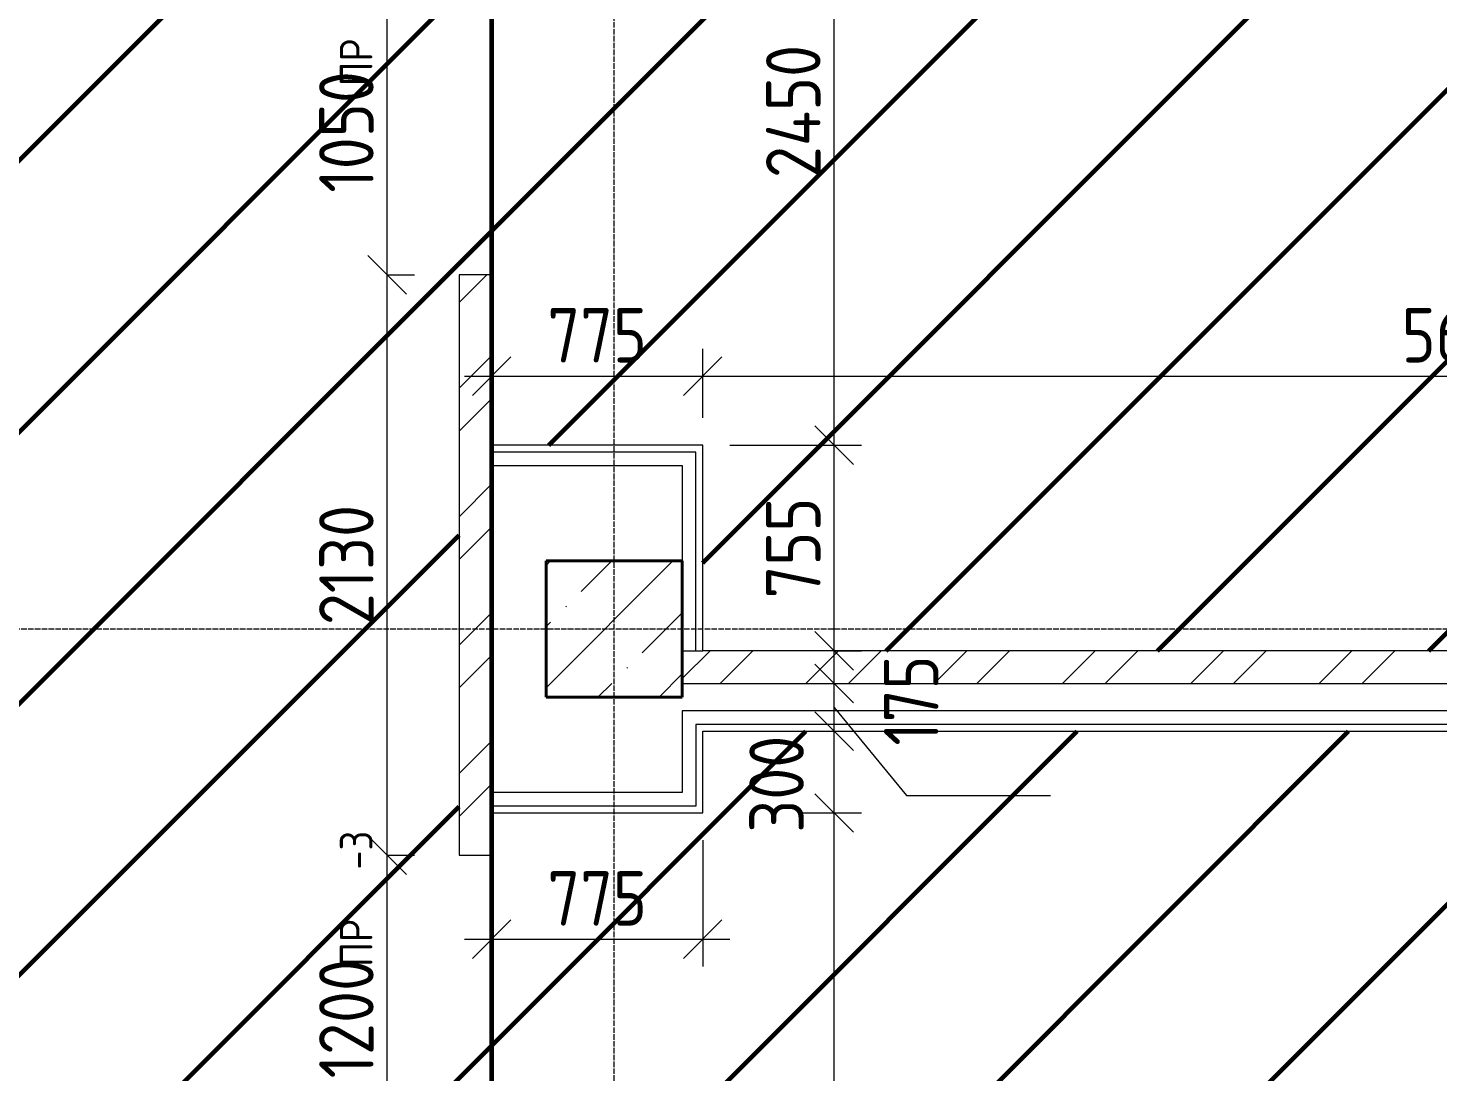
# Model space of a CAD drawing. Header units: millimetres. Extents: x -56773 to 323062, y -262288 to 76460.
# Drawn here: x -11352 to -6175, y 13180 to 17011 of the extents above; entities that cross this region are included whole.
import ezdxf

# ---------------------------------------------------------------- set-up
doc = ezdxf.new("R2010")
doc.units = ezdxf.units.MM
doc.linetypes.add('ADSK_Линия сетки', pattern=[25, 20, -2.5, 0, -2.5])
for name, color, linetype, lineweight in [('1.1) Шлифовка потолка', 5, 'Continuous', 60), ('Марки', 7, 'Continuous', 20), ('Несущие колонны', 7, 'Continuous', 18), ('Оси', 7, 'Continuous', 9), ('Размеры', 7, 'Continuous', 9), ('Стены внутренние', 7, 'Continuous', 18), ('Стены штриховка', 7, 'Continuous', 9)]:
    doc.layers.add(name, color=color, linetype=linetype, lineweight=lineweight)
doc.styles.add('GOST Common_3', font='', dxfattribs={"width": 0.9, "height": 200})
doc.styles.add('GOST Common_9', font='', dxfattribs={"width": 0.9, "height": 120})
doc.styles.get('GOST Common_3').set_extended_font_data('GOST Common')
doc.styles.get('GOST Common_9').set_extended_font_data('GOST Common')
doc.dimstyles.new('ADSK_Основной_2_0', dxfattribs={"dimscale": 304.8, "dimtxt": 201.142999, "dimasz": 0.463911, "dimexe": 0.328084, "dimexo": 0.328084, "dimgap": 0.164042, "dimtad": 1, "dimdec": 3, "dimrnd": 0.001, "dimdsep": 46, "dimtxsty": 'GOST Common_3', "dimblk1": 'OBLIQUE', "dimblk2": 'OBLIQUE', "dimsah": 1, "dimcen": 0.09, "dimdle": 0.328084, "dimazin": 2, "dimtfac": 1, "dimtdec": 4, "dimtix": 1, "dimtmove": 0, "dimatfit": 3, "dimfxl": 1, "dimtvp": 1, "dimtolj": 1, "dimtzin": 0, "dimlwd": 20, "dimlwe": 20, "dimarcsym": 2})
doc.dimstyles.new('ADSK_Основной_2_0_1', dxfattribs={"dimscale": 304.8, "dimtxt": 201.142999, "dimasz": 0.463911, "dimexe": 0.328084, "dimexo": 0.328084, "dimgap": 0.164042, "dimtad": 1, "dimdec": 3, "dimrnd": 0.001, "dimdsep": 46, "dimtxsty": 'GOST Common_3', "dimblk1": 'OBLIQUE', "dimblk2": 'OBLIQUE', "dimsah": 1, "dimcen": 0.09, "dimdle": 0.328084, "dimazin": 2, "dimtfac": 1, "dimtdec": 4, "dimtix": 1, "dimtmove": 1, "dimatfit": 3, "dimfxl": 1, "dimtvp": 1, "dimtolj": 1, "dimtzin": 0, "dimlwd": 20, "dimlwe": 20, "dimarcsym": 2})
pattern_1 = [(45, (0, 0), (-235.7317, 235.7317), []), (45, (157.15, 0), (-235.7317, 235.7317), [])]

# ---------------------------------------------------------------- blocks, each defined once
blk = doc.blocks.new('ADSK_КолоннаЖБ_Прямоугольная - 500x500 мм-V3-Кладочный план подвала')
at = {"layer": 'Несущие колонны', "lineweight": 9}
h = blk.add_hatch(dxfattribs=at)
h.set_pattern_fill('FP_9', color=256, style=0, pattern_type=2)
h.set_pattern_definition([(315, (-14804.97, -9200), (224.5064, 224.5064), []), (315, (-14804.97, -9424.5), (224.5064, 224.5064), [396.875, -79.375, 3.353, -76.022])])
h.paths.add_polyline_path([(-250, -250), (250, -250), (250, 250), (-250, 250)])
at = {"layer": 'Несущие колонны', "lineweight": 40}
for p, q in [((-250, -250), (-250, 250)), ((-250, 250), (250, 250)), ((250, 250), (-250, 250)), ((-250, 250), (-250, -250)), ((250, 250), (250, -250)), ((250, -250), (250, 250)), ((250, -250), (-250, -250)), ((-250, -250), (250, -250))]:
    blk.add_line(p, q, dxfattribs=at)
blk = doc.blocks.new('_Oblique')
at = {"color": 0, "linetype": 'ByBlock', "lineweight": -2}
blk.add_line((-0.5, -0.5), (0.5, 0.5), dxfattribs=at)
blk = doc.blocks.new('DIMBLOCK203-Кладочный план подвала')
at = {"layer": 'Defpoints', "color": 0, "transparency": 16777216}
for p in [(-8875, 15480), (-8392.4, 15480), (-8492.4, 14725)]:
    blk.add_point(p, dxfattribs=at)
at = {"layer": 'Размеры', "color": 0, "lineweight": 20, "transparency": 16777216}
for p, q in [((-8392.4, 14625), (-8392.4, 15580)), ((-8775, 15480), (-8292.4, 15480)), ((-8392.4, 14725), (-8292.4, 14725))]:
    blk.add_line(p, q, dxfattribs=at)
at = {"layer": 'Размеры', "color": 0, "lineweight": 20, "transparency": 16777216, "xscale": 141.4, "yscale": 141.4, "zscale": 141.4}
for p, rotation in [((-8392.4, 15480), 90), ((-8392.4, 14725), 270)]:
    blk.add_blockref('_Oblique', p, dxfattribs=dict(at, rotation=rotation))
at = {"layer": 'Размеры', "color": 0, "lineweight": 9, "transparency": 16777216, "insert": (-8542.4, 15102.5), "char_height": 200, "width": 454.106, "attachment_point": 5, "rotation": 90, "style": 'GOST Common_3'}
blk.add_mtext('\\A1;755', dxfattribs=at)
blk = doc.blocks.new('DIMBLOCK204-Кладочный план подвала')
at = {"layer": 'Defpoints', "color": 0, "transparency": 16777216}
for p in [(-8875, 17930), (-8392.4, 17930), (-8875, 15480)]:
    blk.add_point(p, dxfattribs=at)
at = {"layer": 'Размеры', "color": 0, "lineweight": 20, "transparency": 16777216}
for p, q in [((-8392.4, 15380), (-8392.4, 18030)), ((-8775, 17930), (-8292.4, 17930)), ((-8775, 15480), (-8292.4, 15480))]:
    blk.add_line(p, q, dxfattribs=at)
at = {"layer": 'Размеры', "color": 0, "lineweight": 20, "transparency": 16777216, "xscale": 141.4, "yscale": 141.4, "zscale": 141.4}
for p, rotation in [((-8392.4, 17930), 90), ((-8392.4, 15480), 270)]:
    blk.add_blockref('_Oblique', p, dxfattribs=dict(at, rotation=rotation))
at = {"layer": 'Размеры', "color": 0, "lineweight": 9, "transparency": 16777216, "insert": (-8542.4, 16705), "char_height": 200, "width": 625.93, "attachment_point": 5, "rotation": 90, "style": 'GOST Common_3'}
blk.add_mtext('\\A1;2450', dxfattribs=at)
blk = doc.blocks.new('DIMBLOCK206-Кладочный план подвала')
at = {"layer": 'Defpoints', "color": 0, "transparency": 16777216}
for p in [(-9650, 15833.5), (-8875, 15733.5), (-8875, 15480)]:
    blk.add_point(p, dxfattribs=at)
at = {"layer": 'Размеры', "color": 0, "lineweight": 20, "transparency": 16777216}
for p, q in [((-8875, 15580), (-8875, 15833.5)), ((-9750, 15733.5), (-8775, 15733.5)), ((-9650, 15733.5), (-9650, 15633.5))]:
    blk.add_line(p, q, dxfattribs=at)
at = {"layer": 'Размеры', "color": 0, "lineweight": 20, "transparency": 16777216, "xscale": 141.4, "yscale": 141.4, "zscale": 141.4, "rotation": 180}
blk.add_blockref('_Oblique', (-9650, 15733.5), dxfattribs=at)
at = {"layer": 'Размеры', "color": 0, "lineweight": 20, "transparency": 16777216, "xscale": 141.4, "yscale": 141.4, "zscale": 141.4}
blk.add_blockref('_Oblique', (-8875, 15733.5), dxfattribs=at)
at = {"layer": 'Размеры', "color": 0, "lineweight": 9, "transparency": 16777216, "insert": (-9262.5, 15883.5), "char_height": 200, "width": 454.106, "attachment_point": 5, "style": 'GOST Common_3'}
blk.add_mtext('\\A1;775', dxfattribs=at)
blk = doc.blocks.new('DIMBLOCK207-Кладочный план подвала')
at = {"layer": 'Defpoints', "color": 0, "transparency": 16777216}
for p in [(-3250, 15833.5), (-3250, 15733.5), (-8875, 15480)]:
    blk.add_point(p, dxfattribs=at)
at = {"layer": 'Размеры', "color": 0, "lineweight": 20, "transparency": 16777216}
for p, q in [((-8875, 15580), (-8875, 15833.5)), ((-8975, 15733.5), (-3150, 15733.5)), ((-3250, 15733.5), (-3250, 15633.5))]:
    blk.add_line(p, q, dxfattribs=at)
at = {"layer": 'Размеры', "color": 0, "lineweight": 20, "transparency": 16777216, "xscale": 141.4, "yscale": 141.4, "zscale": 141.4, "rotation": 180}
blk.add_blockref('_Oblique', (-8875, 15733.5), dxfattribs=at)
at = {"layer": 'Размеры', "color": 0, "lineweight": 20, "transparency": 16777216, "xscale": 141.4, "yscale": 141.4, "zscale": 141.4}
blk.add_blockref('_Oblique', (-3250, 15733.5), dxfattribs=at)
at = {"layer": 'Размеры', "color": 0, "lineweight": 9, "transparency": 16777216, "insert": (-6062.5, 15883.5), "char_height": 200, "width": 605.475, "attachment_point": 5, "style": 'GOST Common_3'}
blk.add_mtext('\\A1;5625', dxfattribs=at)
blk = doc.blocks.new('DIMBLOCK214-Кладочный план подвала')
at = {"layer": 'Defpoints', "color": 0, "transparency": 16777216}
for p in [(-10133.7, 13975), (-10033.7, 13975), (-10133.7, 12775)]:
    blk.add_point(p, dxfattribs=at)
at = {"layer": 'Размеры', "color": 0, "lineweight": 20, "transparency": 16777216}
for p, q in [((-10033.7, 12675), (-10033.7, 14075)), ((-10033.7, 13975), (-9933.7, 13975)), ((-10033.7, 12775), (-9933.7, 12775))]:
    blk.add_line(p, q, dxfattribs=at)
at = {"layer": 'Размеры', "color": 0, "lineweight": 20, "transparency": 16777216, "xscale": 141.4, "yscale": 141.4, "zscale": 141.4}
for p, rotation in [((-10033.7, 13975), 90), ((-10033.7, 12775), 270)]:
    blk.add_blockref('_Oblique', p, dxfattribs=dict(at, rotation=rotation))
at = {"layer": 'Размеры', "color": 0, "lineweight": 9, "transparency": 16777216, "insert": (-10183.7, 13375), "char_height": 200, "width": 560.473, "attachment_point": 5, "rotation": 90, "style": 'GOST Common_3'}
blk.add_mtext('\\A1;1200', dxfattribs=at)
blk = doc.blocks.new('DIMBLOCK215-Кладочный план подвала')
at = {"layer": 'Defpoints', "color": 0, "transparency": 16777216}
for p in [(-10133.7, 16105), (-10033.7, 16105), (-10133.7, 13975)]:
    blk.add_point(p, dxfattribs=at)
at = {"layer": 'Размеры', "color": 0, "lineweight": 20, "transparency": 16777216}
for p, q in [((-10033.7, 13875), (-10033.7, 16205)), ((-10033.7, 16105), (-9933.7, 16105)), ((-10033.7, 13975), (-9933.7, 13975))]:
    blk.add_line(p, q, dxfattribs=at)
at = {"layer": 'Размеры', "color": 0, "lineweight": 20, "transparency": 16777216, "xscale": 141.4, "yscale": 141.4, "zscale": 141.4}
for p, rotation in [((-10033.7, 16105), 90), ((-10033.7, 13975), 270)]:
    blk.add_blockref('_Oblique', p, dxfattribs=dict(at, rotation=rotation))
at = {"layer": 'Размеры', "color": 0, "lineweight": 9, "transparency": 16777216, "insert": (-10183.7, 15040), "char_height": 200, "width": 560.473, "attachment_point": 5, "rotation": 90, "style": 'GOST Common_3'}
blk.add_mtext('\\A1;2130', dxfattribs=at)
blk = doc.blocks.new('DIMBLOCK216-Кладочный план подвала')
at = {"layer": 'Defpoints', "color": 0, "transparency": 16777216}
for p in [(-10133.7, 17155), (-10033.7, 17155), (-10133.7, 16105)]:
    blk.add_point(p, dxfattribs=at)
at = {"layer": 'Размеры', "color": 0, "lineweight": 20, "transparency": 16777216}
for p, q in [((-10033.7, 16005), (-10033.7, 17255)), ((-10033.7, 17155), (-9933.7, 17155)), ((-10033.7, 16105), (-9933.7, 16105))]:
    blk.add_line(p, q, dxfattribs=at)
at = {"layer": 'Размеры', "color": 0, "lineweight": 20, "transparency": 16777216, "xscale": 141.4, "yscale": 141.4, "zscale": 141.4}
for p, rotation in [((-10033.7, 17155), 90), ((-10033.7, 16105), 270)]:
    blk.add_blockref('_Oblique', p, dxfattribs=dict(at, rotation=rotation))
at = {"layer": 'Размеры', "color": 0, "lineweight": 9, "transparency": 16777216, "insert": (-10183.7, 16630), "char_height": 200, "width": 560.473, "attachment_point": 5, "rotation": 90, "style": 'GOST Common_3'}
blk.add_mtext('\\A1;1050', dxfattribs=at)
blk = doc.blocks.new('DIMBLOCK219-Кладочный план подвала')
at = {"layer": 'Defpoints', "color": 0, "transparency": 16777216}
for p in [(-8614.6, 14130), (-8392.4, 14130), (-8875, 10080)]:
    blk.add_point(p, dxfattribs=at)
at = {"layer": 'Размеры', "color": 0, "lineweight": 20, "transparency": 16777216}
for p, q in [((-8392.4, 9980), (-8392.4, 14230)), ((-8514.6, 14130), (-8292.4, 14130)), ((-8775, 10080), (-8292.4, 10080))]:
    blk.add_line(p, q, dxfattribs=at)
at = {"layer": 'Размеры', "color": 0, "lineweight": 20, "transparency": 16777216, "xscale": 141.4, "yscale": 141.4, "zscale": 141.4}
for p, rotation in [((-8392.4, 14130), 90), ((-8392.4, 10080), 270)]:
    blk.add_blockref('_Oblique', p, dxfattribs=dict(at, rotation=rotation))
at = {"layer": 'Размеры', "color": 0, "lineweight": 9, "transparency": 16777216, "insert": (-8542.4, 12105), "char_height": 200, "width": 625.93, "attachment_point": 5, "rotation": 90, "style": 'GOST Common_3'}
blk.add_mtext('\\A1;4050', dxfattribs=at)
blk = doc.blocks.new('DIMBLOCK220-Кладочный план подвала')
at = {"layer": 'Defpoints', "color": 0, "transparency": 16777216}
for p in [(-8492.4, 14430), (-8392.4, 14430), (-8614.6, 14130)]:
    blk.add_point(p, dxfattribs=at)
at = {"layer": 'Размеры', "color": 0, "lineweight": 20, "transparency": 16777216}
for p, q in [((-8392.4, 14030), (-8392.4, 14530)), ((-8392.4, 14430), (-8292.4, 14430)), ((-8514.6, 14130), (-8292.4, 14130))]:
    blk.add_line(p, q, dxfattribs=at)
at = {"layer": 'Размеры', "color": 0, "lineweight": 20, "transparency": 16777216, "xscale": 141.4, "yscale": 141.4, "zscale": 141.4}
for p, rotation in [((-8392.4, 14430), 90), ((-8392.4, 14130), 270)]:
    blk.add_blockref('_Oblique', p, dxfattribs=dict(at, rotation=rotation))
at = {"layer": 'Размеры', "color": 0, "lineweight": 9, "transparency": 16777216, "insert": (-8703.8, 14057.6), "char_height": 200, "width": 454.106, "attachment_point": 1, "rotation": 90, "line_spacing_factor": 1.022761, "style": 'GOST Common_3'}
blk.add_mtext('\\A1;300', dxfattribs=at)
blk = doc.blocks.new('DIMBLOCK221-Кладочный план подвала')
at = {"layer": 'Defpoints', "color": 0, "transparency": 16777216}
for p in [(-8492.4, 14605), (-8392.4, 14605), (-8492.4, 14430)]:
    blk.add_point(p, dxfattribs=at)
at = {"layer": 'Размеры', "color": 0, "lineweight": 20, "transparency": 16777216}
for p, q in [((-8392.4, 14330), (-8392.4, 14705)), ((-8392.4, 14605), (-8292.4, 14605)), ((-8392.4, 14517.5), (-8126.3, 14193.7)), ((-8392.4, 14430), (-8292.4, 14430)), ((-8126.3, 14193.7), (-7597.7, 14193.7))]:
    blk.add_line(p, q, dxfattribs=at)
at = {"layer": 'Размеры', "color": 0, "lineweight": 20, "transparency": 16777216, "xscale": 141.4, "yscale": 141.4, "zscale": 141.4}
for p, rotation in [((-8392.4, 14605), 90), ((-8392.4, 14430), 270)]:
    blk.add_blockref('_Oblique', p, dxfattribs=dict(at, rotation=rotation))
at = {"layer": 'Размеры', "color": 0, "lineweight": 9, "transparency": 16777216, "insert": (-8209.6, 14377), "char_height": 200, "width": 409.104, "attachment_point": 1, "rotation": 90, "line_spacing_factor": 1.022761, "style": 'GOST Common_3'}
blk.add_mtext('\\A1;175', dxfattribs=at)
blk = doc.blocks.new('DIMBLOCK226-Кладочный план подвала')
at = {"layer": 'Defpoints', "color": 0, "transparency": 16777216}
for p in [(-8875, 14130), (-9650, 13766.4), (-8875, 13666.5)]:
    blk.add_point(p, dxfattribs=at)
at = {"layer": 'Размеры', "color": 0, "lineweight": 20, "transparency": 16777216}
for p, q in [((-8875, 14030), (-8875, 13566.5)), ((-9750, 13666.5), (-8775, 13666.5)), ((-9650, 13666.4), (-9650, 13566.5))]:
    blk.add_line(p, q, dxfattribs=at)
at = {"layer": 'Размеры', "color": 0, "lineweight": 20, "transparency": 16777216, "xscale": 141.4, "yscale": 141.4, "zscale": 141.4, "rotation": 180}
blk.add_blockref('_Oblique', (-9650, 13666.5), dxfattribs=at)
at = {"layer": 'Размеры', "color": 0, "lineweight": 20, "transparency": 16777216, "xscale": 141.4, "yscale": 141.4, "zscale": 141.4}
blk.add_blockref('_Oblique', (-8875, 13666.5), dxfattribs=at)
at = {"layer": 'Размеры', "color": 0, "lineweight": 9, "transparency": 16777216, "insert": (-9262.5, 13816.5), "char_height": 200, "width": 454.106, "attachment_point": 5, "style": 'GOST Common_3'}
blk.add_mtext('\\A1;775', dxfattribs=at)

msp = doc.modelspace()

# ---------------------------------------------------------------- hatches: boundary and pattern name
at = {"layer": '1.1) Шлифовка потолка', "transparency": 33554687}
h = msp.add_hatch(dxfattribs=at)
h.set_pattern_fill('ANSI31', color=256, scale=222)
h.paths.add_polyline_path([(-9650, 13974.969), (-9770, 13974.969), (-9770, 16104.969), (-9650, 16104.969), (-9650, 17154.969), (-9770, 17154.969), (-9770, 20434.969), (-10070, 20434.969), (-10070, 20554.969), (-9650, 20554.969), (-9650, 23754.969), (-12900, 23754.969), (-12900, 20554.969), (-11620, 20554.969), (-11620, 20434.969), (-12900, 20434.969), (-12900, 20154.969), (-13020, 20154.969), (-13020, 19104.969), (-12900, 19104.969), (-12900, 17779.969), (-13020, 17779.969), (-13020, 16229.969), (-12900, 16229.969), (-12900, 14804.969), (-12900, 14354.969), (-13020, 14354.969), (-13020, 12804.969), (-12900, 12804.969), (-12900, 11004.969), (-12900, 10704.969), (-13020, 10704.969), (-13020, 9804.969), (-12900, 9804.969), (-12900, 7999.969), (-13020, 7999.969), (-13020, 7099.969), (-12900, 7099.969), (-12900, 5709.969), (-13020, 5709.969), (-13020, 4659.969), (-12900, 4659.969), (-12900, 2929.969), (-13800, 2929.969), (-13800, 2779.969), (-13920, 2779.969), (-13920, 1579.969), (-13800, 1579.969), (-13800, 779.969), (-13075, 779.969), (-13075, -1315.031), (-11000, -1315.031), (-11000, -745.031), (-9450, -745.031), (-8950, -745.031), (-8950, -1195.031), (-4925, -1195.031), (-4925, -1315.031), (-3725, -1315.031), (-3725, -1195.031), (-3450, -1195.031), (-3450, -745.031), (-2950, -745.031), (-2950, -1195.031), (-2080, -1195.031), (-2080, -1315.031), (-1030, -1315.031), (-1030, -1195.031), (-745, -1195.031), (-745, -425.031), (1290, -425.031), (1290, 14.969), (1410, 14.969), (1410, 2064.969), (1290, 2064.969), (1290, 9354.969), (-260, 9354.969), (-260, 7564.969), (-380, 7564.969), (-380, 9354.969), (-2880, 9354.969), (-2880, 6104.969), (-380, 6104.969), (-380, 6564.969), (-260, 6564.969), (-260, 5124.969), (-380, 5124.969), (-380, 5984.969), (-2880, 5984.969), (-2880, 3679.969), (-380, 3679.969), (-380, 4124.969), (-260, 4124.969), (-260, 2834.969), (-4580, 2834.969), (-4580, 2954.969), (-5580, 2954.969), (-5580, 2834.969), (-6975, 2834.969), (-6975, 2954.969), (-7975, 2954.969), (-7975, 2834.969), (-9770, 2834.969), (-9770, 4459.969), (-9770, 5959.969), (-9770, 7449.969), (-9650, 7449.969), (-9650, 8649.969), (-9770, 8649.969), (-9770, 12774.969), (-9650, 12774.969)])
h = msp.add_hatch(dxfattribs=at)
h.set_pattern_fill('ANSI31', color=256, scale=222)
h.paths.add_polyline_path([(-3250, 18284.969), (-8875, 18284.969), (-8875, 17929.969), (-9650, 17929.969), (-9650, 15479.969), (-8875, 15479.969), (-8875, 14724.969), (-3400, 14724.969), (-3400, 15004.969), (-3250, 15004.969)])
h = msp.add_hatch(dxfattribs=at)
h.set_pattern_fill('ANSI31', color=256, scale=222)
h.paths.add_polyline_path([(-3175, 8729.969), (-3675, 8729.969), (-3675, 9604.969), (-3800, 9604.969), (-3800, 9724.969), (-3250, 9724.969), (-3250, 14429.969), (-8875, 14429.969), (-8875, 14129.969), (-9650, 14129.969), (-9650, 10079.969), (-8875, 10079.969), (-8875, 9724.969), (-5000, 9724.969), (-5000, 9604.969), (-8950, 9604.969), (-8950, 9154.969), (-9450, 9154.969), (-9650, 9154.969), (-9650, 6104.969), (-3175, 6104.969)])
at = {"layer": 'Стены внутренние', "lineweight": 9}
h = msp.add_hatch(dxfattribs=at)
h.set_pattern_fill('FP_2', color=256, style=0, pattern_type=2)
h.set_pattern_definition(pattern_1)
h.paths.add_polyline_path([(-9650, 2954.969), (-9650, 4459.969), (-9770, 4459.969), (-9770, 2954.969), (-9726.7944, 2954.969)])
h.paths.add_polyline_path([(-9650, 5959.969), (-9650, 7449.969), (-9770, 7449.969), (-9770, 5959.969)])
h.paths.add_polyline_path([(-9770, 8649.969), (-9650, 8649.969), (-9650, 12774.969), (-9770, 12774.969), (-9770, 10554.4271)])
h.paths.add_polyline_path([(-9770, 13974.969), (-9650, 13974.969), (-9650, 16104.969), (-9770, 16104.969), (-9770, 15315.6419)])
h.paths.add_polyline_path([(-9726.7944, 17154.969), (-9650, 17154.969), (-9650, 20554.969), (-9770, 20554.969), (-9770, 17154.969)])
h = msp.add_hatch(dxfattribs=at)
h.set_pattern_fill('FP_2', color=256, style=0, pattern_type=2)
h.set_pattern_definition(pattern_1)
h.paths.add_polyline_path([(-3400, 14604.969), (-3400, 14724.969), (-8950, 14724.969), (-8950, 14604.969), (-7008.8652, 14604.969)])

# ---------------------------------------------------------------- linework, layer by layer
at = {"layer": '1.1) Шлифовка потолка'}
msp.add_lwpolyline([(-3000, 2954.969), (-9650, 2954.969), (-9650, 23754.969), (-3000, 23754.969)], close=True, dxfattribs=at)
at = {"layer": 'Оси', "linetype": 'ADSK_Линия сетки', "lineweight": 5}
for p, q in [((-9200, -10973.8823), (-9200, 24500.9141)), ((-2497.4038, 14804.969), (-25240.0967, 14804.969))]:
    msp.add_line(p, q, dxfattribs=at)
at = {"layer": 'Стены внутренние', "lineweight": 5}
for p, q in [((-9650, 16104.969), (-9770, 16104.969)), ((-9770, 16104.969), (-9770, 13974.969)), ((-9650, 15479.969), (-9650, 16104.969)), ((-8875, 15479.969), (-9650, 15479.969)), ((-8875, 14724.969), (-8875, 15479.969)), ((-9650, 14204.969), (-9650, 15404.969)), ((-9650, 15404.969), (-8950, 15404.969)), ((-8950, 15404.969), (-8950, 15054.969)), ((-3400, 14724.969), (-8875, 14724.969)), ((-8950, 14604.969), (-3400, 14604.969)), ((-3250, 14504.969), (-8950, 14504.969)), ((-8950, 14504.969), (-8950, 14204.969)), ((-8875, 14429.969), (-3250, 14429.969)), ((-8875, 14129.969), (-8875, 14429.969)), ((-8950, 14204.969), (-9650, 14204.969)), ((-9650, 13974.969), (-9650, 14129.969)), ((-9650, 14129.969), (-8875, 14129.969)), ((-9770, 13974.969), (-9650, 13974.969))]:
    msp.add_line(p, q, dxfattribs=at)
at = {"layer": 'Стены штриховка', "lineweight": 9}
for p, q in [((-9650, 15479.969), (-9650, 15404.969)), ((-8900, 15454.969), (-9650, 15454.969)), ((-8900, 14724.969), (-8900, 15454.969)), ((-8950, 14724.969), (-8875, 14724.969)), ((-3250, 14454.969), (-8900, 14454.969)), ((-8900, 14454.969), (-8900, 14154.969)), ((-9650, 14204.969), (-9650, 14129.969)), ((-8900, 14154.969), (-9650, 14154.969))]:
    msp.add_line(p, q, dxfattribs=at)

# ---------------------------------------------------------------- block references
at = {"layer": 'Несущие колонны', "rotation": 89.9999999999999}
msp.add_blockref('ADSK_КолоннаЖБ_Прямоугольная - 500x500 мм-V3-Кладочный план подвала', (-9200, 14804.969), dxfattribs=at)

# ---------------------------------------------------------------- texts
at = {"layer": 'Марки', "lineweight": 9, "char_height": 120, "attachment_point": 1, "rotation": 90, "style": 'GOST Common_9'}
for s, insert, width in [('ПР', (-10207.6058, 16796.9752), 432.91125), ('-3', (-10207.6058, 13922.1377), 389.620125), ('ПР', (-10207.6058, 13564.9502), 432.91125)]:
    msp.add_mtext(s, dxfattribs=dict(at, insert=insert, width=width))

# ---------------------------------------------------------------- dimensions: what is measured, and where the dimension line sits
at = {"layer": 'Размеры', "lineweight": 9}
for base, p1, p2, override, picture, middle in [((-8392.3905, 17929.969), (-8875, 15479.969), (-8875, 17929.969), {"dimpost": '<>', "dimfxl": 2450}, 'DIMBLOCK204-Кладочный план подвала', (-8542.3905, 16704.969)), ((-10033.7055, 17154.969), (-10133.6904, 16104.969), (-10133.6904, 17154.969), {"dimpost": '<>', "dimfxl": 1050}, 'DIMBLOCK216-Кладочный план подвала', (-10183.7055, 16629.969)), ((-10033.7055, 16104.969), (-10133.6904, 13974.969), (-10133.6904, 16104.969), {"dimpost": '<>', "dimfxl": 2130}, 'DIMBLOCK215-Кладочный план подвала', (-10183.7055, 15039.969)), ((-8392.3905, 15479.969), (-8492.3754, 14724.969), (-8875, 15479.969), {"dimpost": '<>', "dimfxl": 846.419855}, 'DIMBLOCK203-Кладочный план подвала', (-8542.3905, 15102.469)), ((-8392.3905, 14129.969), (-8875, 10079.969), (-8614.5569, 14129.969), {"dimpost": '<>', "dimfxl": 4058.365507}, 'DIMBLOCK219-Кладочный план подвала', (-8542.3905, 12104.969)), ((-10033.7055, 13974.969), (-10133.6904, 12774.969), (-10133.6904, 13974.969), {"dimpost": '<>', "dimfxl": 1200}, 'DIMBLOCK214-Кладочный план подвала', (-10183.7055, 13374.969))]:
    dim = msp.add_linear_dim(base=base, p1=p1, p2=p2, angle=90, dimstyle='ADSK_Основной_2_0', override=override, dxfattribs=at)
    dim.commit()
    dim.dimension.update_dxf_attribs({"geometry": picture, "text_midpoint": middle})
for base, p1, p2, override, picture, middle in [((-8875, 15733.5374), (-9650, 15833.5223), (-8875, 15479.969), {"dimpost": '<>', "dimfxl": 851.836233}, 'DIMBLOCK206-Кладочный план подвала', (-9262.5, 15883.5374)), ((-3250, 15733.5374), (-8875, 15479.969), (-3250, 15833.5223), {"dimpost": '<>', "dimfxl": 5636.100156}, 'DIMBLOCK207-Кладочный план подвала', (-6062.5, 15883.5374)), ((-8875, 13666.4573), (-9650, 13766.4422), (-8875, 14129.969), {"dimpost": '<>', "dimfxl": 856.0238}, 'DIMBLOCK226-Кладочный план подвала', (-9262.5, 13816.4573))]:
    dim = msp.add_linear_dim(base=base, p1=p1, p2=p2, dimstyle='ADSK_Основной_2_0', override=override, dxfattribs=at)
    dim.commit()
    dim.dimension.update_dxf_attribs({"geometry": picture, "text_midpoint": middle})
for base, p1, p2, override, picture, middle in [((-8392.3905, 14604.969), (-8492.3754, 14429.969), (-8492.3754, 14604.969), {"dimpost": '<>', "dimfxl": 175}, 'DIMBLOCK221-Кладочный план подвала', (-8076.3117, 14193.705)), ((-8392.3905, 14429.969), (-8614.5569, 14129.969), (-8492.3754, 14429.969), {"dimpost": '<>', "dimfxl": 323.926417}, 'DIMBLOCK220-Кладочный план подвала', (-8570.4228, 14284.6655))]:
    dim = msp.add_linear_dim(base=base, p1=p1, p2=p2, angle=90, dimstyle='ADSK_Основной_2_0_1', override=override, dxfattribs=at)
    dim.commit()
    dim.dimension.update_dxf_attribs({"geometry": picture, "text_midpoint": middle, "dimtype": 160, "text_rotation": 90})

doc.saveas('drawing.dxf')
